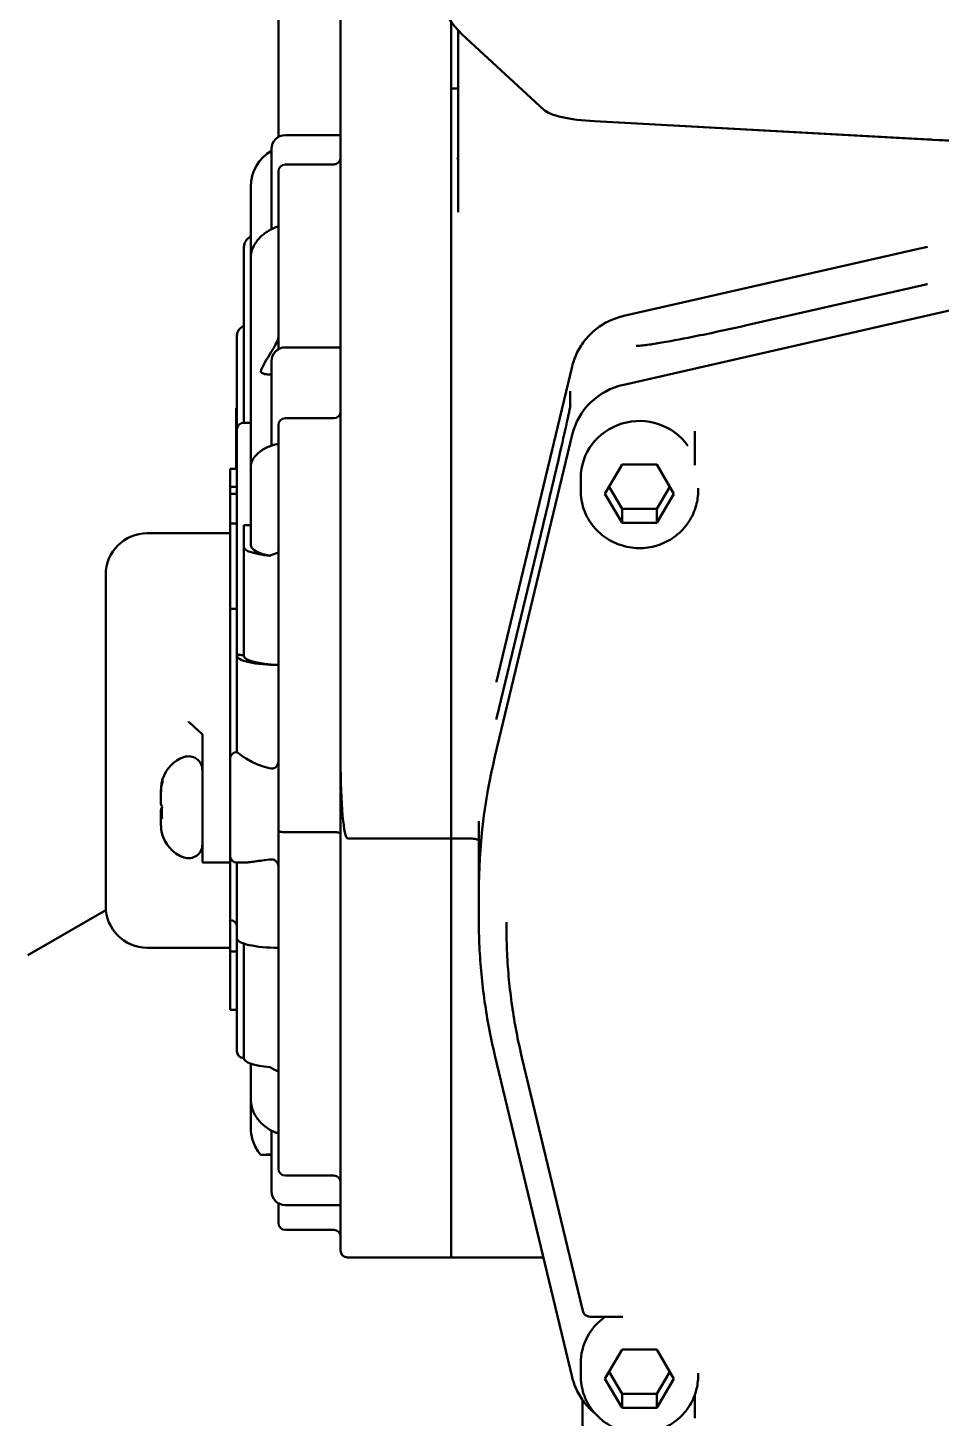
# Model space of a CAD drawing. Header units: inches. Extents: x 11 to 1621, y 11 to 1332.
# Drawn here: x 757.794 to 760.396, y 411.532 to 415.495 of the extents above; entities that cross this region are included whole.
import ezdxf

# ---------------------------------------------------------------- set-up
doc = ezdxf.new("R2010")
doc.units = ezdxf.units.IN
doc.header["$LTSCALE"] = 48
doc.header["$MEASUREMENT"] = 0
doc.layers.add('Visible (ANSI)', color=7, linetype='Continuous', lineweight=50)

msp = doc.modelspace()

# ---------------------------------------------------------------- linework, layer by layer
at = {"layer": 'Visible (ANSI)'}
for p, q in [((758.685181, 415.438337), (758.685181, 415.622671)), ((758.508016, 415.351433), (758.508016, 415.524248)), ((759.000142, 415.511885), (759.000142, 415.438337)), ((759.000142, 415.438337), (759.000142, 415.511885)), ((759.019827, 414.968853), (759.019827, 415.487304)), ((759.029992, 415.477157), (759.025403, 415.481401)), ((759.031764, 415.475503), (759.263986, 415.260738)), ((758.685181, 415.336031), (758.685181, 415.438337)), ((759.000142, 415.336031), (759.000142, 415.438337)), ((759.000142, 415.438337), (759.000142, 415.336031)), ((758.508016, 415.249127), (758.508016, 415.351433)), ((758.685181, 415.314435), (758.685181, 415.336031)), ((759.000142, 415.336031), (759.000142, 415.314435)), ((758.685181, 414.834549), (758.685181, 415.314435)), ((759.019827, 415.321431), (759.000142, 415.321431)), ((759.000142, 414.834549), (759.000142, 415.314435)), ((759.000142, 415.314435), (759.000142, 415.12005)), ((758.508016, 415.218533), (758.508016, 415.249127)), ((758.508016, 415.188407), (758.508016, 415.218533)), ((760.363454, 415.175938), (759.408735, 415.228176)), ((759.408738, 415.228176), (760.389675, 415.174507)), ((758.508016, 415.183596), (758.508016, 415.188407)), ((758.685181, 415.18887), (758.527701, 415.18887)), ((758.488331, 414.920691), (758.488331, 415.149501)), ((758.527701, 415.105044), (758.665496, 415.105044)), ((759.000142, 415.12005), (759.000142, 415.108032)), ((759.000142, 415.108032), (759.000142, 415.095474)), ((758.508016, 415.084854), (758.508016, 414.738646)), ((759.000142, 415.095474), (759.000142, 414.935632)), ((758.429275, 415.009232), (758.429275, 415.041695)), ((758.429275, 415.009232), (758.429275, 414.866405)), ((759.000142, 414.935632), (759.000142, 414.923074)), ((759.000142, 414.923074), (759.000142, 414.911056)), ((759.000142, 414.911056), (759.000142, 414.834884)), ((758.40959, 414.368862), (758.40959, 414.869487)), ((758.429275, 414.866405), (758.429275, 414.848923)), ((760.351802, 414.869164), (759.491781, 414.67332)), ((758.429275, 414.848923), (758.429275, 414.844605)), ((758.429275, 414.443579), (758.429275, 414.844605)), ((758.685181, 414.777143), (758.685181, 414.834549)), ((759.000142, 414.834549), (759.000142, 414.777143)), ((758.685181, 414.182279), (758.685181, 414.777143)), ((759.000142, 414.182279), (759.000142, 414.777143)), ((760.351802, 414.762888), (759.846375, 414.647792)), ((758.508016, 414.70516), (758.508016, 414.738646)), ((758.508016, 414.677778), (758.508016, 414.70516)), ((759.491563, 414.477447), (760.43214, 414.691636)), ((760.43214, 414.691636), (759.491563, 414.477447)), ((758.508016, 414.658953), (758.508016, 414.65414)), ((758.508016, 414.65414), (758.508016, 414.578478)), ((758.389905, 414.349177), (758.389905, 414.617631)), ((758.685181, 414.583753), (758.527701, 414.583753)), ((758.488331, 414.303638), (758.488331, 414.544383)), ((758.485211, 414.506375), (758.488331, 414.506375)), ((759.34473, 414.529618), (759.12939, 413.631841)), ((758.429275, 414.443579), (758.429275, 414.245188)), ((759.339512, 414.458925), (759.339512, 414.416819)), ((758.387937, 414.410183), (758.389905, 414.410183)), ((758.387937, 414.376708), (758.387937, 414.410183)), ((758.387937, 414.34843), (758.387937, 414.376708)), ((758.387937, 414.376708), (758.389905, 414.376708)), ((758.387937, 414.341694), (758.387937, 414.34843)), ((758.389905, 413.711491), (758.389905, 414.349178)), ((758.429275, 414.368862), (758.40959, 414.368862)), ((758.508016, 414.361924), (758.508016, 414.356636)), ((758.508016, 414.110296), (758.508016, 414.356636)), ((758.527701, 414.381609), (758.665496, 414.381609)), ((759.693842, 414.345371), (759.693842, 414.332086)), ((758.387937, 414.341694), (758.389905, 414.341694)), ((758.387937, 414.323587), (758.387937, 414.341694)), ((758.387937, 414.323587), (758.389905, 414.323587)), ((758.387937, 414.296504), (758.387937, 414.323587)), ((759.124854, 413.417856), (759.344677, 414.334326)), ((759.344677, 414.334326), (759.124854, 413.417856)), ((759.693842, 414.332086), (759.693842, 414.248347)), ((758.387937, 414.253143), (758.387937, 414.296504)), ((758.488331, 414.298301), (758.488331, 414.298302)), ((758.37022, 414.237216), (758.37022, 414.235631)), ((758.37022, 414.237216), (758.389905, 414.237216)), ((758.37022, 414.235631), (758.37022, 414.186294)), ((758.389905, 414.253143), (758.387937, 414.253143)), ((758.387937, 414.237216), (758.387937, 414.253143)), ((758.429275, 414.245188), (758.429275, 414.020183)), ((759.437937, 414.166686), (759.487149, 414.24974)), ((759.487149, 414.24974), (759.585575, 414.24974)), ((759.585575, 414.24974), (759.634787, 414.166686)), ((758.37022, 414.167184), (758.37022, 414.186294)), ((758.37022, 414.186294), (758.389905, 414.186294)), ((759.369039, 414.210968), (759.369039, 414.175543)), ((759.487149, 414.123486), (759.449744, 414.186613)), ((759.62298, 414.186613), (759.585575, 414.123486)), ((758.37022, 414.167184), (758.37022, 414.16627)), ((758.37022, 414.08151), (758.37022, 414.16627)), ((758.389905, 414.16627), (758.37022, 414.16627)), ((758.685181, 413.966471), (758.685181, 414.182279)), ((759.000142, 414.182279), (759.000142, 413.966471)), ((759.487149, 414.083632), (759.437937, 414.166686)), ((759.634787, 414.166686), (759.585575, 414.083632)), ((759.703685, 414.182637), (759.703685, 414.175543)), ((758.508016, 413.984407), (758.508016, 414.110296)), ((759.585575, 414.123486), (759.487149, 414.123486)), ((759.487149, 414.123486), (759.487149, 414.083632)), ((759.585575, 414.083632), (759.585575, 414.123486)), ((758.37022, 413.838883), (758.37022, 414.08151)), ((758.389905, 414.08151), (758.37022, 414.08151)), ((758.40959, 414.077418), (758.429275, 414.077418)), ((758.40959, 414.014732), (758.40959, 414.077418)), ((759.261857, 414.077836), (759.12939, 413.525565)), ((759.585575, 414.083632), (759.487149, 414.083632)), ((758.134, 414.053901), (758.37022, 414.053901)), ((758.40959, 413.70475), (758.40959, 414.014732)), ((758.508016, 413.206537), (758.508016, 413.984407)), ((758.685181, 413.406454), (758.685181, 413.966471)), ((759.000142, 413.184375), (759.000142, 413.966471)), ((759.000142, 413.965603), (759.000142, 413.184375)), ((758.01589, 413.357074), (758.01589, 413.935794)), ((758.37022, 413.838883), (758.389905, 413.838883)), ((758.37022, 413.838883), (758.37022, 413.516975)), ((758.389905, 413.705122), (758.389905, 413.711491)), ((758.389905, 413.430402), (758.389905, 413.705122)), ((758.37022, 413.482189), (758.37022, 413.516975)), ((758.29148, 413.426383), (758.29148, 413.479592)), ((758.37022, 413.426383), (758.37022, 413.482189)), ((758.29148, 413.426383), (758.29148, 413.115458)), ((758.37022, 413.426383), (758.37022, 413.115458)), ((758.685181, 412.423149), (758.685181, 413.406454)), ((758.01589, 412.990906), (758.01589, 413.357074)), ((758.17337, 413.315257), (758.17337, 413.321874)), ((758.17337, 413.315257), (758.17337, 413.282627)), ((758.17337, 413.259631), (758.17337, 413.265091)), ((758.175983, 413.261003), (758.17337, 413.259631)), ((758.17337, 413.250775), (758.17337, 413.259631)), ((758.17337, 413.250775), (758.175974, 413.252962)), ((758.17337, 413.244101), (758.17337, 413.250775)), ((758.17337, 413.244101), (758.17337, 413.222977)), ((758.508016, 412.444192), (758.508016, 413.206537)), ((758.527701, 413.202105), (758.665496, 413.202105)), ((759.078882, 413.233632), (759.078882, 413.029364)), ((759.000142, 413.184375), (758.704866, 413.184375)), ((759.000142, 412.417889), (759.000142, 413.184375)), ((759.04043, 413.184375), (759.000142, 413.184375)), ((759.000142, 413.184375), (759.000142, 412.41874)), ((759.040543, 413.184377), (759.04043, 413.184375)), ((758.29148, 413.115458), (758.37022, 413.115458)), ((758.37022, 413.115458), (758.37022, 412.872799)), ((758.389905, 412.899154), (758.389905, 413.115458)), ((758.411834, 413.115458), (758.389905, 413.115458)), ((759.078882, 413.029364), (759.078882, 412.954086)), ((757.794089, 412.851835), (758.016378, 412.980174)), ((759.157622, 412.945229), (759.157622, 412.931945)), ((758.389905, 412.577521), (758.389905, 412.899154)), ((758.134, 412.872799), (758.37022, 412.872799)), ((758.37022, 412.862371), (758.37022, 412.872799)), ((758.389905, 412.862371), (758.37022, 412.862371)), ((758.37022, 412.696035), (758.37022, 412.862371)), ((758.40959, 412.557013), (758.40959, 412.875565)), ((758.37022, 412.696035), (758.389905, 412.696035)), ((759.344703, 411.648898), (759.12488, 412.565368)), ((758.429275, 412.542312), (758.429275, 412.440571)), ((759.374844, 411.837639), (759.201686, 412.559556)), ((758.508016, 412.349242), (758.508016, 412.444192)), ((758.429275, 412.440571), (758.429275, 412.35892)), ((758.685181, 412.273942), (758.685181, 412.423149)), ((759.000142, 412.417889), (759.000142, 412.255117)), ((758.488331, 412.352335), (758.488331, 412.352337)), ((758.488331, 412.178621), (758.488331, 412.351417)), ((758.508016, 412.243636), (758.508016, 412.349242)), ((758.488331, 412.282954), (758.485211, 412.282954)), ((758.461505, 412.282247), (758.488331, 412.282247)), ((758.508016, 412.243636), (758.508016, 412.242776)), ((758.685181, 412.018925), (758.685181, 412.273942)), ((759.000142, 412.0001), (759.000142, 412.255117)), ((758.527701, 412.223091), (758.665496, 412.223091)), ((758.508016, 412.144525), (758.508016, 412.125475)), ((758.508016, 412.125475), (758.508016, 412.12036)), ((758.685181, 412.139251), (758.527701, 412.139251)), ((758.508016, 412.094225), (758.508016, 412.105963)), ((758.508016, 412.088204), (758.508016, 412.094225)), ((758.527701, 412.068518), (758.665496, 412.068518)), ((758.685181, 412.00946), (758.685181, 412.018925)), ((758.704866, 411.989778), (759.000142, 411.989778)), ((759.000142, 412.0001), (759.000142, 411.989778)), ((759.26286, 411.990113), (759.000142, 411.990113)), ((759.489094, 411.821051), (759.395884, 411.821051)), ((759.437937, 411.644065), (759.487149, 411.727119)), ((759.487149, 411.727119), (759.585575, 411.727119)), ((759.585575, 411.727119), (759.634787, 411.644065)), ((759.369039, 411.688347), (759.369039, 411.652921)), ((759.487149, 411.600865), (759.449744, 411.663992)), ((759.62298, 411.663992), (759.585575, 411.600865)), ((759.703685, 411.660016), (759.703685, 411.652921)), ((759.487149, 411.561011), (759.437937, 411.644065)), ((759.634787, 411.644065), (759.585575, 411.561011)), ((759.374157, 411.583812), (759.374157, 411.126214)), ((759.585575, 411.600865), (759.487149, 411.600865)), ((759.487149, 411.600865), (759.487149, 411.561011)), ((759.585575, 411.561011), (759.585575, 411.600865)), ((759.693842, 411.597486), (759.693842, 411.531803)), ((759.585575, 411.561011), (759.487149, 411.561011))]:
    msp.add_line(p, q, dxfattribs=at)
for centre, radius, start, end in [((758.527701, 415.1495), 0.03937, 90, 179.999779), ((758.547386, 415.041695), 0.11811, 120, 180), ((758.527701, 415.085359), 0.019685, 90, 179.946796), ((758.665496, 415.124729), 0.019685, 270, 359.999745), ((758.527701, 414.544383), 0.03937, 90, 179.999779), ((758.665496, 414.401295), 0.019685, 270, 359.995794), ((758.40959, 414.349177), 0.019685, 90, 179.998754), ((758.527701, 414.361924), 0.019685, 90, 180), ((758.134, 413.935791), 0.11811, 90, 179.999608), ((758.271795, 413.323247), 0.098425, 109.471221, 162.465674), ((758.25211, 413.378925), 0.03937, 359.999892, 109.471221), ((758.389905, 413.410734), 0.019685, 90, 180), ((758.271795, 413.22263), 0.098425, 191.292832, 250.528779), ((758.25211, 413.166952), 0.03937, 250.528779, 0), ((758.389905, 413.135143), 0.019685, 180.00564, 270), ((758.134, 412.990909), 0.11811, 180.000392, 270), ((758.37022, 412.931854), 0.019685, 0.000073, 90), ((758.40959, 412.577523), 0.019685, 180.001359, 270), ((758.527701, 412.242776), 0.019685, 180, 270), ((758.665496, 412.203406), 0.019685, 0.007325, 90), ((758.527701, 412.178621), 0.03937, 180.000103, 270), ((758.527701, 412.088204), 0.019685, 180, 270), ((758.665496, 412.048833), 0.019685, 0.002248, 90), ((758.704866, 412.009463), 0.019685, 180.005306, 270)]:
    msp.add_arc(centre, radius, start, end, dxfattribs=at)
for centre, major_axis, ratio, start_param, end_param in [((760.79148, 415.571788), (-1.811024, 0), 0.22495105, 0, 0.23860247), ((759.216677, 415.491866), (-0.19685, 0), 0.22495105, 0.17303789, 0.23858651), ((759.45526, 415.271204), (-0.19685, 0), 0.22495105, 0.23860247, 1.33219386), ((759.45526, 415.271204), (-0.19685, 0), 0.22495105, 0.23860247, 1.33220982), ((760.79148, 415.571788), (-1.811024, 0), 0.22495105, 1.33219386, 1.33637133), ((760.436197, 415.217534), (0.19685, 0), 0.22495105, 4.47380247, 4.71238898), ((759.536362, 414.290675), (-0.19685, 0), 0.97437006, 4.94197913, 6.05359515), ((759.536362, 414.290675), (-0.19685, 0), 0.97437006, 4.94197913, 6.05359515), ((759.536362, 414.210968), (-0.167323, 0), 0.97437006, 3.74478406, 6.28318531), ((758.527701, 414.014732), (-0.11811, 0), 0.22516536, 0, 1.19019383), ((758.508016, 413.705122), (-0.11811, 0), 0.22516536, 0, 1.57079633), ((758.527701, 413.70475), (0.11811, 0), 0.22516536, 3.14159265, 4.5449409), ((758.704866, 413.406454), (0, -0.222078), 0.08864003, 4.71238898, 6.28318531), ((760.83085, 413.029364), (-1.751969, 0), 0.97437006, 6.05359515, 6.28318531), ((760.83085, 413.029364), (-1.751969, 0), 0.97437006, 6.05359515, 6.28318531), ((758.527701, 413.206537), (-0.019685, 0), 0.22516536, 0, 1.57079633), ((758.665496, 413.197672), (-0.019685, 0), 0.22516536, 3.14159265, 4.71238898), ((758.508016, 412.899154), (0.11811, 0), 0.22516536, 3.14159265, 4.71238898), ((758.527701, 412.557013), (0.11811, 0), 0.22516536, 3.14159265, 4.33178648), ((759.536362, 411.688347), (-0.167323, 0), 0.97437006, 5.33224, 6.28318531), ((759.571008, 411.586546), (-0.19685, 0), 0.22495105, 0.08391073, 0.25006543)]:
    msp.add_ellipse(centre, major_axis=major_axis, ratio=ratio, start_param=start_param, end_param=end_param, dxfattribs=at)
for points, knots in [([(759.017994, 415.119776), (759.017994, 415.119776), (759.018136, 415.119951), (759.018878, 415.121733), (759.019827, 415.124327), (759.019827, 415.128696)], [0.018567944, 0.018567944, 0.018567944, 0.018567944, 0.068108661, 0.068108661, 0.139508993, 0.139508993, 0.139508993, 0.139508993]), ([(758.40959, 414.869487), (758.40959, 414.875568), (758.411616, 414.881802), (758.417963, 414.891655), (758.422106, 414.895555), (758.427634, 414.89943), (758.428444, 414.899969), (758.429275, 414.900495)], [0, 0, 0, 0, 0.085826006, 0.085826006, 0.171116412, 0.171116412, 0.185329825, 0.185329825, 0.185329825, 0.185329825]), ([(758.429275, 414.844605), (758.429275, 414.845784), (758.429339, 414.84656), (758.429639, 414.849552), (758.430034, 414.851945), (758.431754, 414.858712), (758.433263, 414.863284), (758.439284, 414.876248), (758.445158, 414.885702), (758.460578, 414.902286), (758.469428, 414.909699), (758.488151, 414.92105), (758.497843, 414.925475), (758.508016, 414.928663)], [0, 0, 0, 0, 0.02875446, 0.02875446, 0.095268044, 0.095268044, 0.175644601, 0.175644601, 0.296684998, 0.296684998, 0.394849303, 0.394849303, 0.477584018, 0.477584018, 0.477584018, 0.477584018]), ([(758.508016, 414.658953), (758.508016, 414.660636), (758.508016, 414.662326), (758.508016, 414.664024), (758.508016, 414.665721), (758.508016, 414.66748), (758.508016, 414.66914), (758.508016, 414.67246), (758.508016, 414.675339), (758.508016, 414.677778)], [0, 0, 0, 0, 0.25, 0.25, 0.25, 0.5, 0.5, 0.5, 1, 1, 1, 1]), ([(759.491781, 414.67332), (759.477638, 414.670099), (759.463853, 414.665338), (759.437665, 414.652952), (759.425263, 414.645327), (759.402453, 414.627565), (759.392046, 414.617428), (759.373754, 414.595126), (759.36587, 414.58296), (759.353033, 414.557194), (759.348082, 414.543595), (759.34473, 414.529618)], [0.22959015, 0.22959015, 0.22959015, 0.22959015, 0.45191336, 0.45191336, 0.67423656, 0.67423656, 0.89655977, 0.89655977, 1.11888297, 1.11888297, 1.34120617, 1.34120617, 1.34120617, 1.34120617]), ([(758.389905, 414.617631), (758.389905, 414.621871), (758.391018, 414.626204), (758.394688, 414.633425), (758.397164, 414.636408), (758.402805, 414.641594), (758.406039, 414.643745), (758.40959, 414.645671)], [0, 0, 0, 0, 0.048252823, 0.048252823, 0.095861775, 0.095861775, 0.149321726, 0.149321726, 0.149321726, 0.149321726]), ([(759.526816, 414.587746), (759.527359, 414.587746), (759.528095, 414.587761), (759.530018, 414.587833), (759.531291, 414.587904), (759.535176, 414.588174), (759.537984, 414.588428), (759.546568, 414.589319), (759.552641, 414.590085), (759.572193, 414.592778), (759.58615, 414.595018), (759.632883, 414.602982), (759.666394, 414.609435), (759.748504, 414.626038), (759.797487, 414.636659), (759.846375, 414.647792)], [0, 0, 0, 0, 0.010102077, 0.010102077, 0.023950149, 0.023950149, 0.050341016, 0.050341016, 0.102486975, 0.102486975, 0.21586637, 0.21586637, 0.479872171, 0.479872171, 0.862441284, 0.862441284, 0.862441284, 0.862441284]), ([(758.457771, 414.51697), (758.458156, 414.517817), (758.458544, 414.518661), (758.46881, 414.540757), (758.480133, 414.559347), (758.499807, 414.590875), (758.508016, 414.603851), (758.508016, 414.614181)], [3.251544281, 3.251544281, 3.251544281, 3.251544281, 3.265356649, 3.265356649, 3.615248785, 3.615248785, 3.96514092, 3.96514092, 3.96514092, 3.96514092]), ([(758.457771, 414.51697), (758.45736, 414.516066), (758.45735, 414.515138), (758.458151, 414.513253), (758.458996, 414.512334), (758.46164, 414.510468), (758.463567, 414.509594), (758.468221, 414.508088), (758.470989, 414.507504), (758.477526, 414.506593), (758.481381, 414.506375), (758.485211, 414.506375)], [-0.105142319, -0.105142319, -0.105142319, -0.105142319, -0.089381385, -0.089381385, -0.072679221, -0.072679221, -0.052145228, -0.052145228, -0.029180943, -0.029180943, -0.000000002, -0.000000002, -0.000000002, -0.000000002]), ([(759.261857, 414.077836), (759.279396, 414.150956), (759.297091, 414.225772), (759.321304, 414.331599), (759.328516, 414.363317), (759.335531, 414.396512), (759.336304, 414.400224), (759.337851, 414.407844), (759.338648, 414.411899), (759.339298, 414.415551), (759.339399, 414.416136), (759.339562, 414.417122), (759.339625, 414.417534), (759.339672, 414.417858), (759.33968, 414.417923), (759.33968, 414.417923)], [0, 0, 0, 0, 0.587281023, 0.587281023, 0.827409019, 0.827409019, 0.858032052, 0.858032052, 0.893070364, 0.893070364, 0.900411248, 0.900411248, 0.90779615, 0.90779615, 0.911228297, 0.911228297, 0.911228297, 0.911228297]), ([(758.448167, 414.28038), (758.455401, 414.28733), (758.464474, 414.293307), (758.48467, 414.302814), (758.496045, 414.306527), (758.508016, 414.309031)], [0, 0, 0, 0, 0.099330415, 0.099330415, 0.196248309, 0.196248309, 0.196248309, 0.196248309]), ([(758.429275, 414.245188), (758.429275, 414.249846), (758.430377, 414.254208), (758.43426, 414.263561), (758.43753, 414.268571), (758.443668, 414.275835), (758.445812, 414.278117), (758.448167, 414.28038)], [0, 0, 0, 0, 0.055350236, 0.055350236, 0.127870723, 0.127870723, 0.161172953, 0.161172953, 0.161172953, 0.161172953]), ([(759.369039, 414.175543), (759.369039, 414.158127), (759.371894, 414.140715), (759.383012, 414.107637), (759.391284, 414.091983), (759.41242, 414.063957), (759.425305, 414.05161), (759.454409, 414.031451), (759.470645, 414.023671), (759.50484, 414.013482), (759.522802, 414.0111), (759.558613, 414.012009), (759.576457, 414.015309), (759.610175, 414.027279), (759.626047, 414.035936), (759.654158, 414.057727), (759.666411, 414.070833), (759.686029, 414.100142), (759.693421, 414.116318), (759.701776, 414.147017), (759.703685, 414.161279), (759.703685, 414.175543)], [1.57079633, 1.57079633, 1.57079633, 1.57079633, 1.8872988, 1.8872988, 2.20452811, 2.20452811, 2.52359609, 2.52359609, 2.84480857, 2.84480857, 3.16763328, 3.16763328, 3.49098541, 3.49098541, 3.8136108, 3.8136108, 4.13447814, 4.13447814, 4.45317534, 4.45317534, 4.71238898, 4.71238898, 4.71238898, 4.71238898]), ([(758.429275, 414.020183), (758.429275, 414.015565), (758.432734, 414.010079), (758.444299, 414.001999), (758.453449, 413.997836), (758.468909, 413.993266), (758.475048, 413.991746), (758.482525, 413.990286), (758.483173, 413.990163), (758.483825, 413.990041)], [-0.523549544, -0.523549544, -0.523549544, -0.523549544, -0.367120166, -0.367120166, -0.236019592, -0.236019592, -0.172608456, -0.172608456, -0.166657058, -0.166657058, -0.166657058, -0.166657058]), ([(758.508016, 413.999172), (758.507274, 413.998932), (758.506534, 413.998689), (758.498007, 413.995861), (758.490658, 413.993102), (758.483825, 413.990041)], [-4.1942685455, -4.1942685455, -4.1942685455, -4.1942685455, -4.1881722688, -4.1881722688, -4.1238288679, -4.1238288679, -4.1238288679, -4.1238288679]), ([(758.389905, 413.711491), (758.389905, 413.710859), (758.390481, 413.710113), (758.392361, 413.708967), (758.393941, 413.708354), (758.397375, 413.707473), (758.399834, 413.707047), (758.404365, 413.706575), (758.407183, 413.706432), (758.40959, 413.706432)], [0.2388156966, 0.2388156966, 0.2388156966, 0.2388156966, 0.2602014045, 0.2602014045, 0.2801992554, 0.2801992554, 0.2998988848, 0.2998988848, 0.3182455311, 0.3182455311, 0.3182455311, 0.3182455311]), ([(758.289862, 413.482189), (758.288655, 413.483138), (758.286848, 413.484693), (758.281566, 413.489378), (758.277547, 413.493037), (758.266675, 413.503102), (758.25954, 413.509814), (758.252227, 413.516862), (758.252169, 413.516919), (758.25211, 413.516975)], [0.223258908, 0.223258908, 0.223258908, 0.223258908, 0.257033882, 0.257033882, 0.304762052, 0.304762052, 0.367743574, 0.367743574, 0.368252061, 0.368252061, 0.368252061, 0.368252061]), ([(758.389905, 413.430402), (758.389905, 413.430188), (758.392843, 413.427659), (758.404687, 413.419068), (758.413577, 413.413083), (758.434091, 413.401404), (758.447256, 413.394857), (758.470321, 413.387175), (758.479286, 413.384992), (758.488331, 413.383608)], [-0.463048548, -0.463048548, -0.463048548, -0.463048548, -0.349386361, -0.349386361, -0.235724174, -0.235724174, -0.117862087, -0.117862087, -0.049534992, -0.049534992, -0.049534992, -0.049534992]), ([(758.488331, 413.383608), (758.488766, 413.383544), (758.489205, 413.383499), (758.491592, 413.383365), (758.493499, 413.383648), (758.497368, 413.385046), (758.499209, 413.386227), (758.502824, 413.389565), (758.504495, 413.391941), (758.507141, 413.397747), (758.50791, 413.401174), (758.508012, 413.404837), (758.508016, 413.405078), (758.508016, 413.405319)], [-0.1715358363, -0.1715358363, -0.1715358363, -0.1715358363, -0.1679961971, -0.1679961971, -0.152405531, -0.152405531, -0.1348323485, -0.1348323485, -0.112555024, -0.112555024, -0.0866365475, -0.0866365475, -0.0848114084, -0.0848114084, -0.0848114084, -0.0848114084]), ([(758.177943, 413.3529), (758.177583, 413.351761), (758.177426, 413.350507), (758.177426, 413.348194), (758.177522, 413.347078), (758.177734, 413.345863)], [-1.0647315814, -1.0647315814, -1.0647315814, -1.0647315814, -1.020663621, -1.020663621, -0.9863791819, -0.9863791819, -0.9863791819, -0.9863791819]), ([(758.17337, 413.321874), (758.17348, 413.328816), (758.174049, 413.335796), (758.175851, 413.345354), (758.176785, 413.349012), (758.177872, 413.352644)], [-0.8718446075, -0.8718446075, -0.8718446075, -0.8718446075, -0.8219001622, -0.8219001622, -0.7930780336, -0.7930780336, -0.7930780336, -0.7930780336]), ([(758.177734, 413.345863), (758.175842, 413.338982), (758.174414, 413.331562), (758.173532, 413.321903), (758.173407, 413.318608), (758.17337, 413.315257)], [-1.1622365962, -1.1622365962, -1.1622365962, -1.1622365962, -1.111614758, -1.111614758, -1.0873376103, -1.0873376103, -1.0873376103, -1.0873376103]), ([(758.17337, 413.282627), (758.173457, 413.281243), (758.173837, 413.279661), (758.175078, 413.276942), (758.175708, 413.2758), (758.176436, 413.274583)], [-0.8666689291, -0.8666689291, -0.8666689291, -0.8666689291, -0.8255777353, -0.8255777353, -0.8021974433, -0.8021974433, -0.8021974433, -0.8021974433]), ([(758.176351, 413.240334), (758.176072, 413.245877), (758.175955, 413.25134), (758.175955, 413.262326), (758.176095, 413.268383), (758.176436, 413.274583)], [0.9818741699, 0.9818741699, 0.9818741699, 0.9818741699, 1.0228590161, 1.0228590161, 1.0677939785, 1.0677939785, 1.0677939785, 1.0677939785]), ([(758.176351, 413.240334), (758.175422, 413.240632), (758.174658, 413.241043), (758.173671, 413.242206), (758.173432, 413.243086), (758.17337, 413.244101)], [-1.1515257425, -1.1515257425, -1.1515257425, -1.1515257425, -1.1215678958, -1.1215678958, -1.088655892, -1.088655892, -1.088655892, -1.088655892]), ([(758.17337, 413.222977), (758.173407, 413.219639), (758.173532, 413.216382), (758.174121, 413.210124), (758.174637, 413.206745), (758.175318, 413.203374)], [-0.8558635052, -0.8558635052, -0.8558635052, -0.8558635052, -0.8315863574, -0.8315863574, -0.8058981415, -0.8058981415, -0.8058981415, -0.8058981415]), ([(759.040543, 413.184377), (759.046457, 413.184557), (759.052216, 413.184438), (759.05697, 413.184108), (759.059347, 413.183943), (759.061484, 413.183729), (759.06336, 413.183486), (759.064298, 413.183364), (759.065172, 413.183235), (759.065982, 413.183102), (759.066388, 413.183035), (759.066777, 413.182967), (759.067152, 413.182898), (759.067339, 413.182863), (759.067522, 413.182829), (759.067702, 413.182794), (759.067882, 413.182759), (759.067988, 413.182738), (759.06823, 413.182688), (759.0721, 413.181895), (759.075125, 413.180934), (759.077055, 413.17991), (759.077833, 413.179498), (759.078435, 413.179077), (759.078877, 413.178653)], [0, 0, 0, 0, 0.25, 0.25, 0.25, 0.375, 0.375, 0.375, 0.4375, 0.4375, 0.4375, 0.46875, 0.46875, 0.46875, 0.484375, 0.484375, 0.484375, 0.5, 0.5, 0.5, 0.75, 0.75, 0.75, 0.850703456, 0.850703456, 0.850703456, 0.850703456]), ([(758.488331, 413.124356), (758.479286, 413.123697), (758.470321, 413.122709), (758.447256, 413.119546), (758.434091, 413.117233), (758.419472, 413.115729), (758.4155, 413.115471), (758.411857, 413.115475)], [0.049534992, 0.049534992, 0.049534992, 0.049534992, 0.117862087, 0.117862087, 0.235724174, 0.235724174, 0.282851549, 0.282851549, 0.282851549, 0.282851549]), ([(758.508016, 413.102341), (758.508015, 413.104715), (758.507677, 413.107086), (758.506223, 413.112087), (758.504959, 413.114703), (758.501902, 413.118771), (758.500283, 413.120357), (758.49681, 413.122671), (758.495059, 413.123466), (758.491582, 413.124331), (758.489949, 413.124466), (758.488331, 413.124356)], [-0.2592110792, -0.2592110792, -0.2592110792, -0.2592110792, -0.2402944619, -0.2402944619, -0.2176037621, -0.2176037621, -0.1999273448, -0.1999273448, -0.1848179356, -0.1848179356, -0.1716995036, -0.1716995036, -0.1716995036, -0.1716995036]), ([(759.12488, 412.565368), (759.118774, 412.590825), (759.113268, 412.616418), (759.103467, 412.667825), (759.099173, 412.693638), (759.091804, 412.74543), (759.088729, 412.771409), (759.083808, 412.823476), (759.081961, 412.849565), (759.079498, 412.901798), (759.078882, 412.927942), (759.078882, 412.954086)], [4.482798827, 4.482798827, 4.482798827, 4.482798827, 4.528716858, 4.528716858, 4.574634888, 4.574634888, 4.620552919, 4.620552919, 4.66647095, 4.66647095, 4.71238898, 4.71238898, 4.71238898, 4.71238898]), ([(759.201686, 412.559556), (759.195838, 412.583939), (759.190563, 412.608454), (759.181175, 412.657698), (759.177061, 412.682426), (759.170002, 412.732042), (759.167057, 412.75693), (759.162342, 412.806812), (759.160572, 412.831806), (759.158212, 412.881849), (759.157622, 412.906897), (759.157622, 412.931945)], [4.482798827, 4.482798827, 4.482798827, 4.482798827, 4.528716858, 4.528716858, 4.574634888, 4.574634888, 4.620552919, 4.620552919, 4.66647095, 4.66647095, 4.71238898, 4.71238898, 4.71238898, 4.71238898]), ([(758.409689, 412.88442), (758.409656, 412.882902), (758.409631, 412.881388), (758.409606, 412.879125), (758.4096, 412.878373), (758.409592, 412.876935), (758.40959, 412.876249), (758.40959, 412.875565)], [0.039140876, 0.039140876, 0.039140876, 0.039140876, 0.054184909, 0.054184909, 0.0616898448, 0.0616898448, 0.0685493037, 0.0685493037, 0.0685493037, 0.0685493037]), ([(758.483825, 412.532322), (758.486366, 412.530755), (758.488995, 412.529252), (758.496991, 412.525009), (758.502443, 412.522526), (758.508016, 412.520341)], [-1.0310487655, -1.0310487655, -1.0310487655, -1.0310487655, -1.013589241, -1.013589241, -0.9796005914, -0.9796005914, -0.9796005914, -0.9796005914]), ([(758.445304, 412.389725), (758.439227, 412.399068), (758.434771, 412.409103), (758.430225, 412.426251), (758.429275, 412.433582), (758.429275, 412.440571)], [0, 0, 0, 0, 0.092509063, 0.092509063, 0.162725639, 0.162725639, 0.162725639, 0.162725639]), ([(758.508016, 412.343338), (758.496806, 412.346865), (758.4861, 412.351972), (758.466407, 412.365136), (758.457338, 412.37355), (758.448411, 412.385148), (758.446808, 412.387412), (758.445304, 412.389725)], [0.007348119, 0.007348119, 0.007348119, 0.007348119, 0.097853324, 0.097853324, 0.195225092, 0.195225092, 0.218072839, 0.218072839, 0.218072839, 0.218072839]), ([(758.452466, 412.288892), (758.44461, 412.299806), (758.438403, 412.312197), (758.43106, 412.336027), (758.429275, 412.347644), (758.429275, 412.35892)], [0, 0, 0, 0, 0.102496771, 0.102496771, 0.191152291, 0.191152291, 0.191152291, 0.191152291]), ([(758.485211, 412.282954), (758.481401, 412.282954), (758.477566, 412.282938), (758.47104, 412.282874), (758.468266, 412.282833), (758.463599, 412.282736), (758.461666, 412.282682), (758.459008, 412.282579), (758.458158, 412.282533), (758.45735, 412.282449), (758.457359, 412.282413), (758.457771, 412.282382)], [-0.103824476, -0.103824476, -0.103824476, -0.103824476, -0.075159224, -0.075159224, -0.05244897, -0.05244897, -0.032149463, -0.032149463, -0.015602542, -0.015602542, -0.000000325, -0.000000325, -0.000000325, -0.000000325]), ([(758.461509, 412.282248), (758.460641, 412.282248), (758.459782, 412.282269), (758.458544, 412.28233), (758.458156, 412.282354), (758.457771, 412.282382)], [4.634878514, 4.634878514, 4.634878514, 4.634878514, 4.6649251909, 4.6649251909, 4.678737423, 4.678737423, 4.678737423, 4.678737423]), ([(758.508016, 412.105963), (758.508016, 412.106468), (758.508016, 412.10717), (758.508016, 412.108068), (758.508016, 412.108967), (758.508016, 412.110095), (758.508016, 412.111356), (758.508016, 412.113877), (758.508016, 412.116875), (758.508016, 412.12036)], [0, 0, 0, 0, 0.25, 0.25, 0.25, 0.5, 0.5, 0.5, 1, 1, 1, 1]), ([(759.395889, 411.821058), (759.39341, 411.821056), (759.390695, 411.821487), (759.385726, 411.823356), (759.383401, 411.824752), (759.379551, 411.828194), (759.377959, 411.830259), (759.375931, 411.834087), (759.375291, 411.835827), (759.374874, 411.837521)], [0, 0, 0, 0, 0.0239086781, 0.0239086781, 0.0463686251, 0.0463686251, 0.0681963658, 0.0681963658, 0.0848320352, 0.0848320352, 0.0848320352, 0.0848320352]), ([(759.410234, 411.545125), (759.400172, 411.553328), (759.390946, 411.56252), (759.373616, 411.583649), (759.365756, 411.595779), (759.352968, 411.621449), (759.34804, 411.634989), (759.344703, 411.648898)], [3.838324816, 3.838324816, 3.838324816, 3.838324816, 4.038152419, 4.038152419, 4.260475623, 4.260475623, 4.482798827, 4.482798827, 4.482798827, 4.482798827]), ([(759.369039, 411.652921), (759.369039, 411.635506), (759.371894, 411.618094), (759.383012, 411.585016), (759.391284, 411.569362), (759.41242, 411.541336), (759.425305, 411.528989), (759.454409, 411.50883), (759.470645, 411.50105), (759.50484, 411.490861), (759.522802, 411.488479), (759.558613, 411.489388), (759.576457, 411.492688), (759.610175, 411.504657), (759.626047, 411.513315), (759.654158, 411.535105), (759.666411, 411.548212), (759.686029, 411.577521), (759.693421, 411.593697), (759.701776, 411.624396), (759.703685, 411.638658), (759.703685, 411.652921)], [1.57079633, 1.57079633, 1.57079633, 1.57079633, 1.8872988, 1.8872988, 2.20452811, 2.20452811, 2.52359609, 2.52359609, 2.84480857, 2.84480857, 3.16763328, 3.16763328, 3.49098541, 3.49098541, 3.8136108, 3.8136108, 4.13447814, 4.13447814, 4.45317534, 4.45317534, 4.71238898, 4.71238898, 4.71238898, 4.71238898])]:
    msp.add_open_spline(points, degree=3, knots=knots, dxfattribs=at)
for points in [[(758.508016, 415.084854), (758.508016, 415.085198), (758.508016, 415.085373), (758.508016, 415.085378)], [(760.357083, 414.870365), (760.355313, 414.869965), (760.353552, 414.869565), (760.351801, 414.869166)], [(760.357083, 414.764089), (760.355313, 414.763688), (760.353552, 414.763289), (760.351801, 414.76289)], [(759.12939, 413.631841), (759.129216, 413.631117), (759.129043, 413.630393), (759.128869, 413.629667)], [(759.12939, 413.525564), (759.129216, 413.524841), (759.129043, 413.524116), (759.128869, 413.523391)], [(758.289862, 413.482189), (758.29088, 413.481339), (758.29148, 413.480413), (758.29148, 413.479592)], [(758.17337, 413.265091), (758.17338, 413.266939), (758.174484, 413.26978), (758.176379, 413.272941)], [(758.457456, 412.282429), (758.455721, 412.284526), (758.454055, 412.286683), (758.452466, 412.288892)]]:
    msp.add_open_spline(points, degree=3, dxfattribs=at)

doc.saveas('drawing.dxf')
